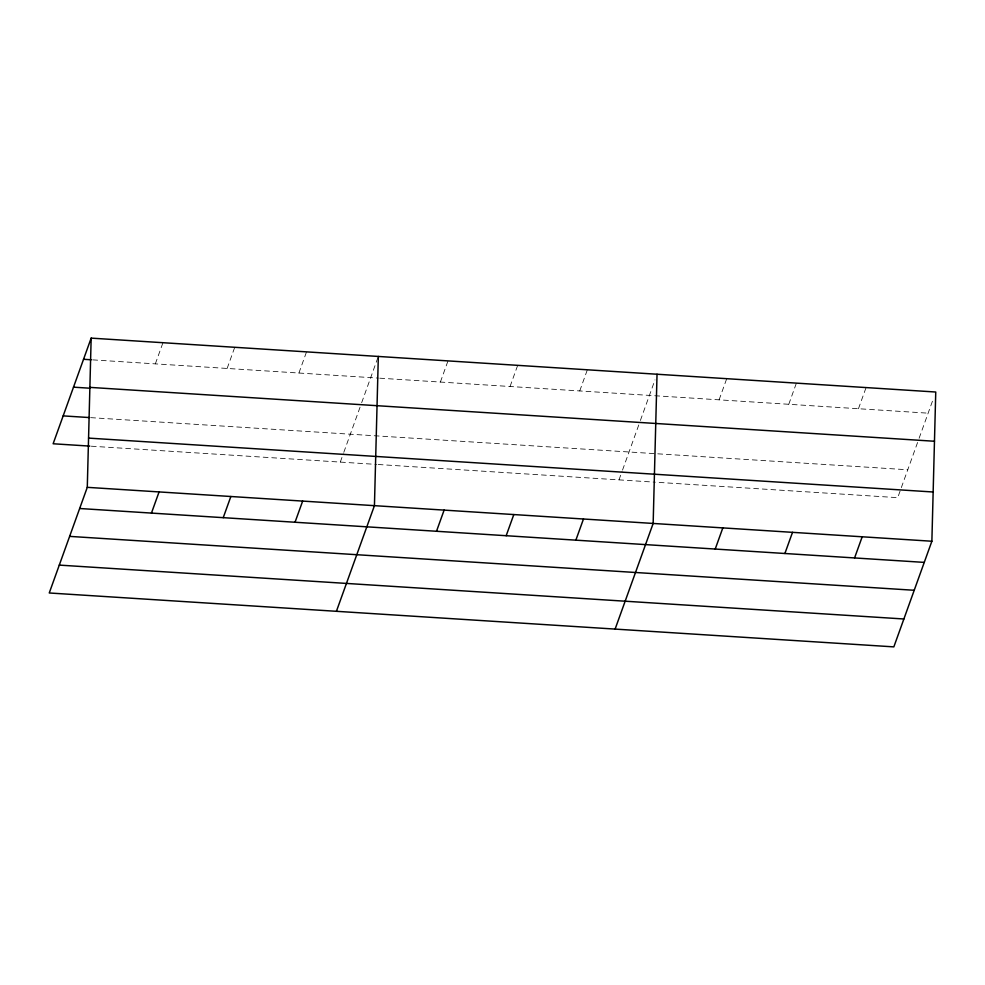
<?xml version="1.0" encoding="UTF-8"?>
<svg xmlns="http://www.w3.org/2000/svg" width="985" height="985" viewBox="0 0 985 985"><rect width="100%" height="100%" fill="white"/><g stroke="black" fill="none" stroke-linecap="round" stroke-linejoin="round"><path stroke-width="0.74" stroke-dasharray="4.92 3.69" d="M155.334 363.871L162.956 342.706M227.129 368.452L234.738 347.286M298.911 373.032L306.532 351.867M340.293 462.088L343.297 453.728M343.802 452.337L360.153 406.928M361.667 402.705L377.809 357.863M440.381 382.057L448.003 360.892M510.058 386.502L517.679 365.349M579.734 390.946L587.356 369.794M618.999 479.867L622.015 471.507M622.52 470.116L638.859 424.707M640.385 420.484L655 379.878M719.099 399.836L726.721 378.683M788.776 404.281L796.397 383.128M858.452 408.726L866.074 387.573M917.577 442.487L897.717 497.659L656.872 482.293M919.103 438.263L933.214 399.073M92.713 359.87L378.277 378.092M379.791 378.191L928.129 413.171M90.657 417.64L907.751 469.771M91.322 446.205L376.639 464.415M378.154 464.501L655.357 482.194"/><path stroke-width="1.48" d="M87.283 487.341L91.162 338.126L935.75 392.018L931.872 541.233L893.838 646.874L49.25 592.982L87.283 487.341L931.872 541.233M378.326 356.447L374.435 505.662L336.414 611.303M657.032 374.238L653.154 523.454L615.12 629.083M91.162 338.126L53.128 443.767L89.795 446.106M151.456 513.087L159.077 491.921M223.238 517.667L230.859 496.502M295.032 522.247L302.654 501.082M436.503 531.272L444.124 510.107M506.179 535.717L513.801 514.564M575.856 540.162L583.477 519.009M715.221 549.051L722.83 527.898M784.897 553.496L792.506 532.343M854.574 557.941L862.195 536.788M83.54 359.291L91.186 359.771M89.881 387.376L934.47 441.255M73.506 387.167L90.312 388.238M63.163 415.892L89.13 417.541M88.564 438.103L933.152 491.995M79.662 508.506L924.25 562.386M69.627 536.382L914.215 590.274M59.285 565.107L903.873 618.986"/></g></svg>
